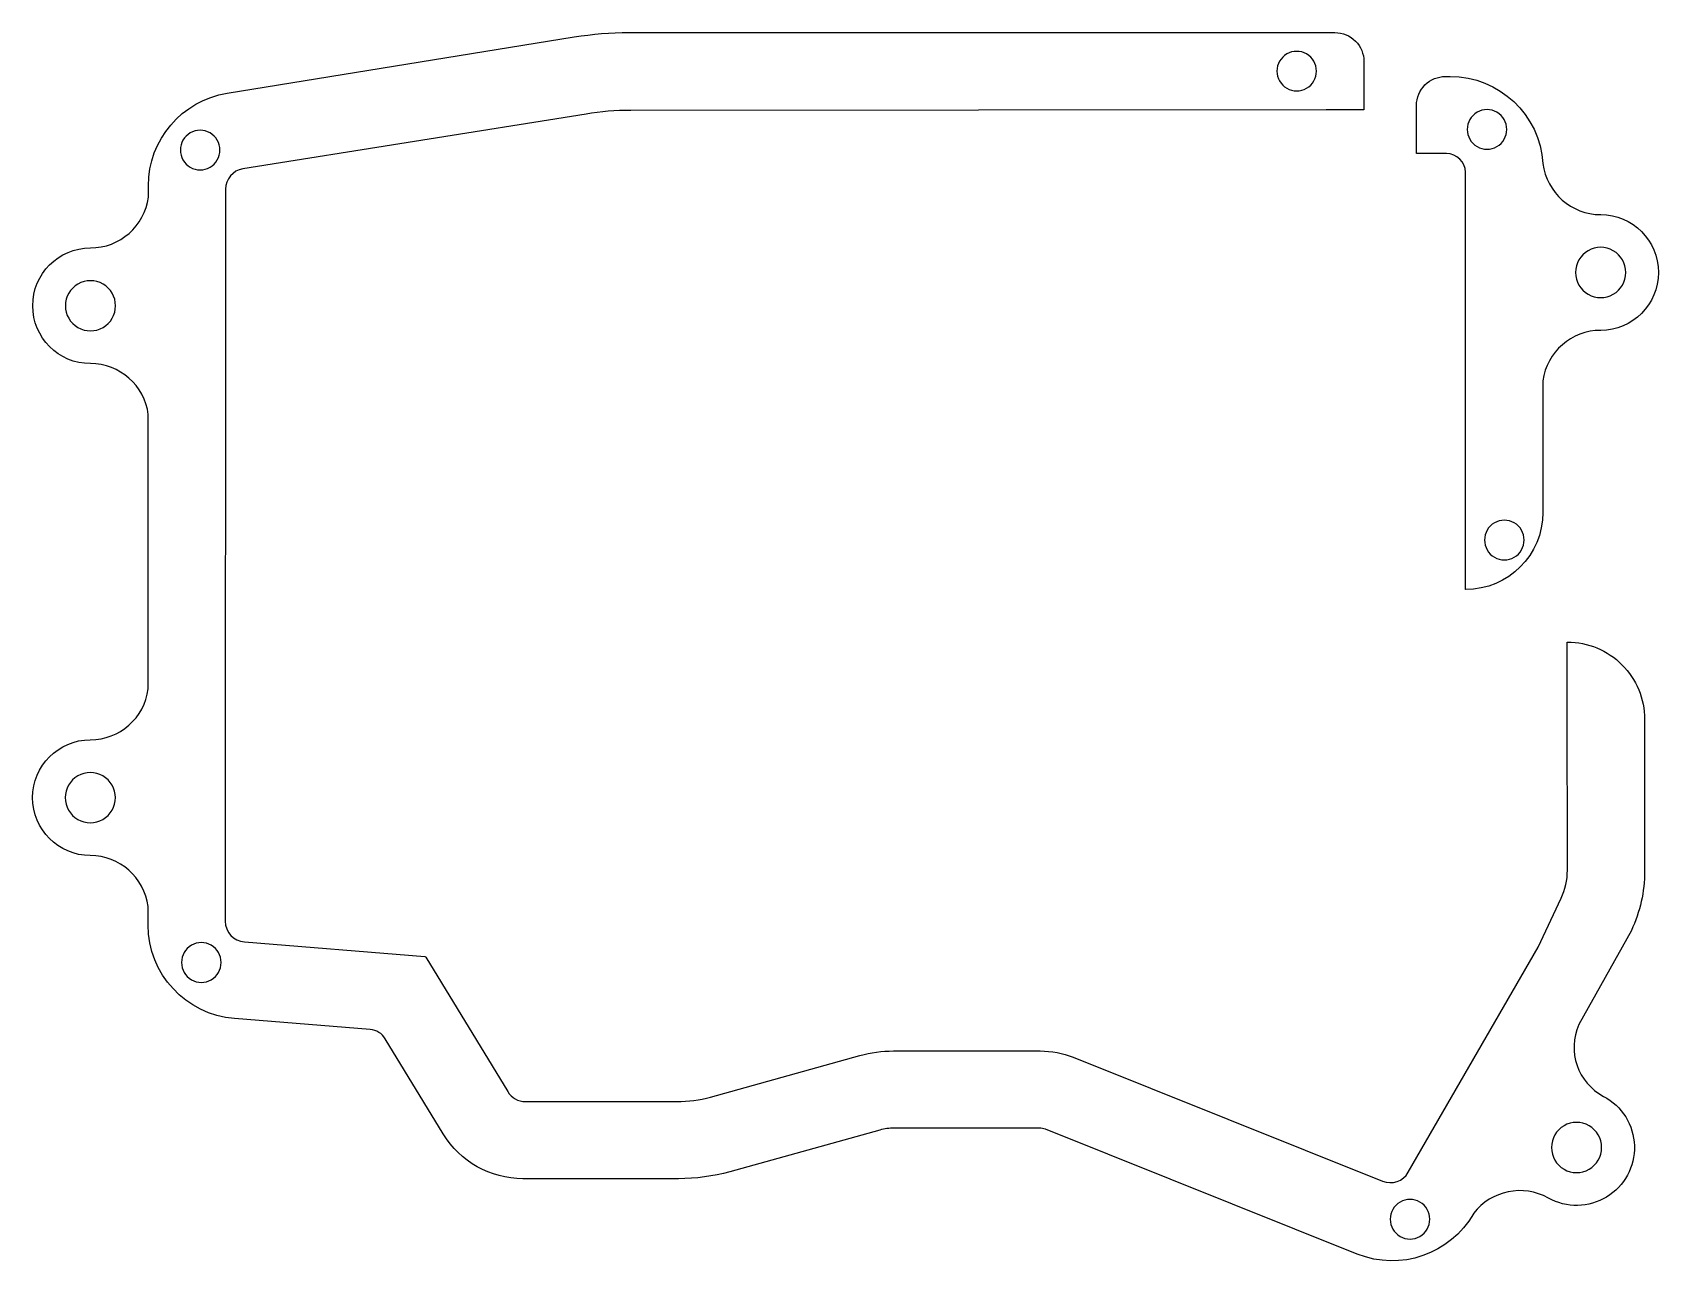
# Model space of a CAD drawing. Extents: x 5 to 174, y 4 to 132.
import ezdxf

# ---------------------------------------------------------------- set-up
doc = ezdxf.new("R2010")
doc.units = 0
doc.layers.add('Ebene_1', color=7, linetype='CONTINUOUS')

msp = doc.modelspace()

# ---------------------------------------------------------------- linework, layer by layer
at = {"layer": 'Ebene_1', "color": 5}
for points in [[(25.318551, 126.192163), (61.318129, 132.027976)], [(66.998202, 132.485386), (140.204677, 132.485396)], [(143.204664, 129.485379), (143.204664, 124.485465), (139.298958, 124.485465), (67.163922, 124.411065)], [(151.659084, 127.932001), (152.156883, 127.932001)], [(151.756924, 119.93207), (148.659117, 119.93207), (148.659097, 124.931983)], [(62.533327, 124.031236), (26.954049, 118.352852)], [(17.14639, 115.425986), (17.14639, 116.591774)], [(153.766631, 74.732011), (153.741931, 74.732011), (153.752131, 118.003965)], [(25.146311, 116.229345), (25.119111, 40.338043)], [(161.766602, 96.380653), (161.766602, 82.732014)], [(17.12869, 64.442709), (17.13869, 92.881082)], [(164.311749, 45.629647), (164.283549, 63.211901), (164.287549, 69.285423), (164.314349, 69.285423)], [(172.31436, 61.285413), (172.31436, 45.531257)], [(147.805798, 14.314733), (161.280192, 37.657196), (163.66585, 42.72227)], [(17.12095, 39.959994), (17.12095, 41.864531)], [(170.942161, 39.391164), (165.496408, 29.623996)], [(27.098508, 38.192136), (45.811617, 36.686687)], [(45.929057, 36.614387), (54.414687, 22.677774)], [(40.163203, 29.115446), (26.07874, 30.248495)], [(47.717925, 18.296259), (41.711082, 28.161957)], [(75.444802, 22.117424), (90.935724, 26.420569)], [(94.41414, 26.894669), (109.633093, 26.894669)], [(113.063719, 26.233529), (145.142291, 13.392714)], [(56.252905, 21.644595), (71.976406, 21.644595)], [(93.013162, 18.694298), (77.45741, 14.373123)], [(109.540263, 18.894668), (94.48329, 18.894668)], [(142.509634, 5.830343), (110.181222, 18.771128)], [(72.113746, 13.644574), (55.992775, 13.644574)], [(154.58697, 10.057628), (154.55807, 10.006028)]]:
    msp.add_lwpolyline(points, dxfattribs=at)
for points in [[(138.287719, 128.485401)], [(158.022446, 122.441057)], [(24.562951, 120.30202)], [(170.364432, 107.607016)], [(13.742044, 104.155719)], [(159.816314, 79.866368)], [(13.723904, 53.155788)], [(24.690061, 36.064918)], [(167.858255, 16.88043)], [(150.039266, 9.445399)]]:
    msp.add_lwpolyline(points, close=True, dxfattribs=at)
for points in [[(61.318129, 132.027976), (63.196169, 132.332422), (65.095646, 132.485384), (66.998202, 132.485386)], [(140.204677, 132.485396), (141.000327, 132.485393), (141.763389, 132.169319), (142.325995, 131.606707)], [(142.325995, 131.606707), (142.888602, 131.044094), (143.204669, 130.28103), (143.204664, 129.485379)], [(135.212708, 130.260759), (134.578433, 129.894561), (134.187704, 129.217798), (134.187704, 128.485401)], [(137.262715, 130.260759), (136.628441, 130.626958), (135.846982, 130.626958), (135.212708, 130.260759)], [(138.287719, 128.485401), (138.287719, 129.217798), (137.89699, 129.894561), (137.262715, 130.260759)], [(134.187704, 128.485401), (134.187704, 127.753003), (134.578433, 127.076241), (135.212708, 126.710042)], [(137.262715, 126.710042), (137.89699, 127.076241), (138.287719, 127.753003), (138.287719, 128.485401)], [(135.212708, 126.710042), (135.846982, 126.343843), (136.628441, 126.343843), (137.262715, 126.710042)], [(148.659097, 124.931983), (148.659091, 125.727633), (148.975158, 126.490698), (149.537764, 127.053311)], [(149.537764, 127.053311), (150.100371, 127.615924), (150.863433, 127.931999), (151.659084, 127.932001)], [(152.156883, 127.932001), (157.243492, 127.931985), (161.452485, 123.975137), (161.766332, 118.89822)], [(17.14639, 116.591774), (17.147962, 121.362802), (20.609001, 125.428719), (25.318551, 126.192163)], [(67.163922, 124.411065), (65.612624, 124.410716), (64.063946, 124.283684), (62.533327, 124.031236)], [(154.947435, 124.216415), (154.31316, 123.850217), (153.922431, 123.173454), (153.922431, 122.441057)], [(156.997442, 124.216415), (156.363168, 124.582614), (155.581709, 124.582614), (154.947435, 124.216415)], [(158.022446, 122.441057), (158.022446, 123.173454), (157.631717, 123.850217), (156.997442, 124.216415)], [(21.486706, 122.080957), (20.851801, 121.713804), (20.461409, 121.035439), (20.462946, 120.30202)], [(23.539192, 122.080957), (22.904288, 122.448111), (22.12161, 122.448111), (21.486706, 122.080957)], [(24.562951, 120.30202), (24.564488, 121.035439), (24.174096, 121.713804), (23.539192, 122.080957)], [(153.922431, 122.441057), (153.922431, 121.708659), (154.31316, 121.031897), (154.947435, 120.665698)], [(156.997442, 120.665698), (157.631717, 121.031897), (158.022446, 121.708659), (158.022446, 122.441057)], [(20.462946, 120.30202), (20.461409, 119.568602), (20.851801, 118.890236), (21.486706, 118.523083)], [(23.539192, 118.523083), (24.174096, 118.890236), (24.564488, 119.568602), (24.562951, 120.30202)], [(153.752131, 118.003965), (153.715323, 119.079324), (152.832913, 119.932057), (151.756924, 119.93207)], [(154.947435, 120.665698), (155.581709, 120.299499), (156.363168, 120.299499), (156.997442, 120.665698)], [(21.486706, 118.523083), (22.12161, 118.155929), (22.904288, 118.155929), (23.539192, 118.523083)], [(26.954049, 118.352852), (25.912319, 118.183994), (25.146727, 117.284671), (25.146311, 116.229345)], [(161.766332, 118.89822), (162.149602, 115.875673), (164.719826, 113.609154), (167.766575, 113.606983)], [(11.144557, 110.155702), (14.184894, 110.155716), (16.753401, 112.411155), (17.14639, 115.425986)], [(167.766575, 113.606983), (171.0762, 113.600126), (173.755241, 110.914634), (173.754138, 107.605002)], [(5.150351, 104.157701), (5.151455, 107.468367), (7.833893, 110.152503), (11.144557, 110.155702)], [(166.462345, 109.864748), (165.656835, 109.398683), (165.161851, 108.537637), (165.164458, 107.607016)], [(169.066545, 109.864748), (168.261036, 110.330812), (167.267854, 110.330812), (166.462345, 109.864748)], [(170.364432, 107.607016), (170.367039, 108.537637), (169.872055, 109.398683), (169.066545, 109.864748)], [(9.842034, 106.407391), (9.037589, 105.942944), (8.54203, 105.084612), (8.54203, 104.155719)], [(12.442041, 106.407391), (11.637596, 106.871838), (10.646479, 106.871838), (9.842034, 106.407391)], [(13.742044, 104.155719), (13.742044, 105.084612), (13.246485, 105.942944), (12.442041, 106.407391)], [(165.164458, 107.607016), (165.161851, 106.676395), (165.656835, 105.815349), (166.462345, 105.349284)], [(173.754138, 107.605002), (173.753035, 104.29537), (171.072204, 101.611664), (167.762575, 101.607014)], [(169.066545, 105.349284), (169.872055, 105.815349), (170.367039, 106.676395), (170.364432, 107.607016)], [(166.462345, 105.349284), (167.267854, 104.88322), (168.261036, 104.88322), (169.066545, 105.349284)], [(11.140557, 98.155706), (7.829896, 98.161112), (5.149248, 100.847036), (5.150351, 104.157701)], [(8.54203, 104.155719), (8.54203, 103.226826), (9.037589, 102.368493), (9.842034, 101.904047)], [(12.442041, 101.904047), (13.246485, 102.368493), (13.742044, 103.226826), (13.742044, 104.155719)], [(9.842034, 101.904047), (10.646479, 101.4396), (11.637596, 101.4396), (12.442041, 101.904047)], [(167.762575, 101.607014), (164.739084, 101.607014), (162.179354, 99.375838), (161.766602, 96.380653)], [(17.13869, 92.881082), (16.747877, 95.89624), (14.180936, 98.153549), (11.140557, 98.155706)], [(161.766602, 82.732014), (161.766609, 78.313744), (158.184901, 74.732022), (153.766631, 74.732011)], [(156.73904, 81.648321), (156.103606, 81.280362), (155.713502, 80.600645), (155.716339, 79.866368)], [(158.793614, 81.648321), (158.15818, 82.016281), (157.374473, 82.016281), (156.73904, 81.648321)], [(159.816314, 79.866368), (159.819151, 80.600645), (159.429047, 81.280362), (158.793614, 81.648321)], [(155.716339, 79.866368), (155.713502, 79.132091), (156.103606, 78.452375), (156.73904, 78.084415)], [(158.793614, 78.084415), (159.429047, 78.452375), (159.819151, 79.132091), (159.816314, 79.866368)], [(156.73904, 78.084415), (157.374473, 77.716455), (158.15818, 77.716455), (158.793614, 78.084415)], [(164.314349, 69.285423), (166.436085, 69.285429), (168.470923, 68.442575), (169.971217, 66.942281)], [(169.971217, 66.942281), (171.471511, 65.441986), (172.314365, 63.407149), (172.31436, 61.285413)], [(11.124697, 59.155745), (14.171441, 59.155755), (16.743269, 61.420442), (17.12869, 64.442709)], [(5.132233, 53.157757), (5.133337, 56.467741), (7.814716, 59.151592), (11.124697, 59.155745)], [(12.425254, 55.411354), (11.620124, 55.876839), (10.62768, 55.876839), (9.82255, 55.411354)], [(9.82255, 55.411354), (9.01742, 54.945868), (8.522228, 54.085793), (8.5239, 53.155788)], [(13.723904, 53.155788), (13.725576, 54.085793), (13.230384, 54.945868), (12.425254, 55.411354)], [(11.120697, 47.155775), (7.810719, 47.162135), (5.13113, 49.847773), (5.132233, 53.157757)], [(8.5239, 53.155788), (8.522228, 52.225784), (9.01742, 51.365708), (9.82255, 50.900223)], [(12.425254, 50.900223), (13.230384, 51.365708), (13.725576, 52.225784), (13.723904, 53.155788)], [(9.82255, 50.900223), (10.62768, 50.434737), (11.620124, 50.434737), (12.425254, 50.900223)], [(17.12095, 41.864531), (16.737683, 44.887084), (14.167452, 47.153609), (11.120697, 47.155775)], [(163.66585, 42.72227), (164.092787, 43.631951), (164.313349, 44.624763), (164.311749, 45.629647)], [(172.31436, 45.531257), (172.317645, 43.408159), (171.848942, 41.310879), (170.942161, 39.391164)], [(26.07874, 30.248495), (21.017934, 30.655961), (17.11913, 34.882812), (17.12095, 39.959994)], [(25.119111, 40.338043), (25.1187, 39.216144), (25.980226, 38.282145), (27.098508, 38.192136)], [(21.612809, 37.846806), (20.977387, 37.478864), (20.587277, 36.799176), (20.590086, 36.064918)], [(23.667338, 37.846806), (23.031916, 38.214748), (22.248232, 38.214748), (21.612809, 37.846806)], [(24.690061, 36.064918), (24.69287, 36.799176), (24.30276, 37.478864), (23.667338, 37.846806)], [(20.590086, 36.064918), (20.587277, 35.33066), (20.977387, 34.650972), (21.612809, 34.28303)], [(23.667338, 34.28303), (24.30276, 34.650972), (24.69287, 35.33066), (24.690061, 36.064918)], [(45.811617, 36.686687), (45.860086, 36.682796), (45.903755, 36.655912), (45.929057, 36.614387)], [(21.612809, 34.28303), (22.248232, 33.915088), (23.031916, 33.915088), (23.667338, 34.28303)], [(41.711082, 28.161957), (41.377735, 28.709474), (40.802149, 29.064033), (40.163203, 29.115446)], [(165.496408, 29.623996), (164.261789, 26.854441), (165.384991, 23.601928), (168.065545, 22.184414)], [(90.935724, 26.420569), (92.068413, 26.735219), (93.238561, 26.894707), (94.41414, 26.894669)], [(109.633093, 26.894669), (110.808293, 26.894671), (111.972686, 26.670273), (113.063719, 26.233529)], [(54.414687, 22.677774), (54.805254, 22.036309), (55.501892, 21.644761), (56.252905, 21.644595)], [(71.976406, 21.644595), (73.148604, 21.644588), (74.315381, 21.803649), (75.444802, 22.117424)], [(168.065545, 22.184414), (169.975055, 21.174757), (171.194487, 19.216647), (171.258328, 17.057582)], [(94.48329, 18.894668), (93.98644, 18.894685), (93.491885, 18.82728), (93.013162, 18.694298)], [(110.181222, 18.771128), (109.97738, 18.852731), (109.759832, 18.894661), (109.540263, 18.894668)], [(163.957189, 19.135164), (163.152206, 18.669901), (162.656936, 17.810197), (162.658251, 16.88043)], [(166.559316, 19.135164), (165.754333, 19.600428), (164.762173, 19.600428), (163.957189, 19.135164)], [(167.858255, 16.88043), (167.85957, 17.810197), (167.3643, 18.669901), (166.559316, 19.135164)], [(55.992775, 13.644574), (52.611966, 13.645763), (49.476101, 15.408581), (47.717925, 18.296259)], [(162.658251, 16.88043), (162.656936, 15.950663), (163.152206, 15.09096), (163.957189, 14.625696)], [(166.559316, 14.625696), (167.3643, 15.09096), (167.85957, 15.950663), (167.858255, 16.88043)], [(171.258328, 17.057582), (171.322169, 14.898518), (170.220566, 12.871777), (168.374049, 11.751058)], [(77.45741, 14.373123), (75.717349, 13.889654), (73.919724, 13.644568), (72.113746, 13.644574)], [(145.142291, 13.392714), (146.135879, 12.994991), (147.270747, 13.387845), (147.805798, 14.314733)], [(163.957189, 14.625696), (164.762173, 14.160433), (165.754333, 14.160433), (166.559316, 14.625696)], [(162.335311, 11.641876), (159.716422, 13.104401), (156.421615, 12.430736), (154.58697, 10.057628)], [(146.964254, 11.220758), (146.32998, 10.854559), (145.93925, 10.177796), (145.93925, 9.445399)], [(149.014262, 11.220758), (148.379987, 11.586956), (147.598529, 11.586956), (146.964254, 11.220758)], [(150.039266, 9.445399), (150.039266, 10.177796), (149.648536, 10.854559), (149.014262, 11.220758)], [(168.374049, 11.751058), (166.527532, 10.630339), (164.221134, 10.588639), (162.335311, 11.641876)], [(154.55807, 10.006028), (152.140183, 5.81036), (147.005329, 4.030749), (142.509634, 5.830343)], [(145.93925, 9.445399), (145.93925, 8.713002), (146.32998, 8.036239), (146.964254, 7.67004)], [(149.014262, 7.67004), (149.648536, 8.036239), (150.039266, 8.713002), (150.039266, 9.445399)], [(146.964254, 7.67004), (147.598529, 7.303842), (148.379987, 7.303842), (149.014262, 7.67004)]]:
    msp.add_open_spline(points, degree=3, dxfattribs=at)

doc.saveas('drawing.dxf')
